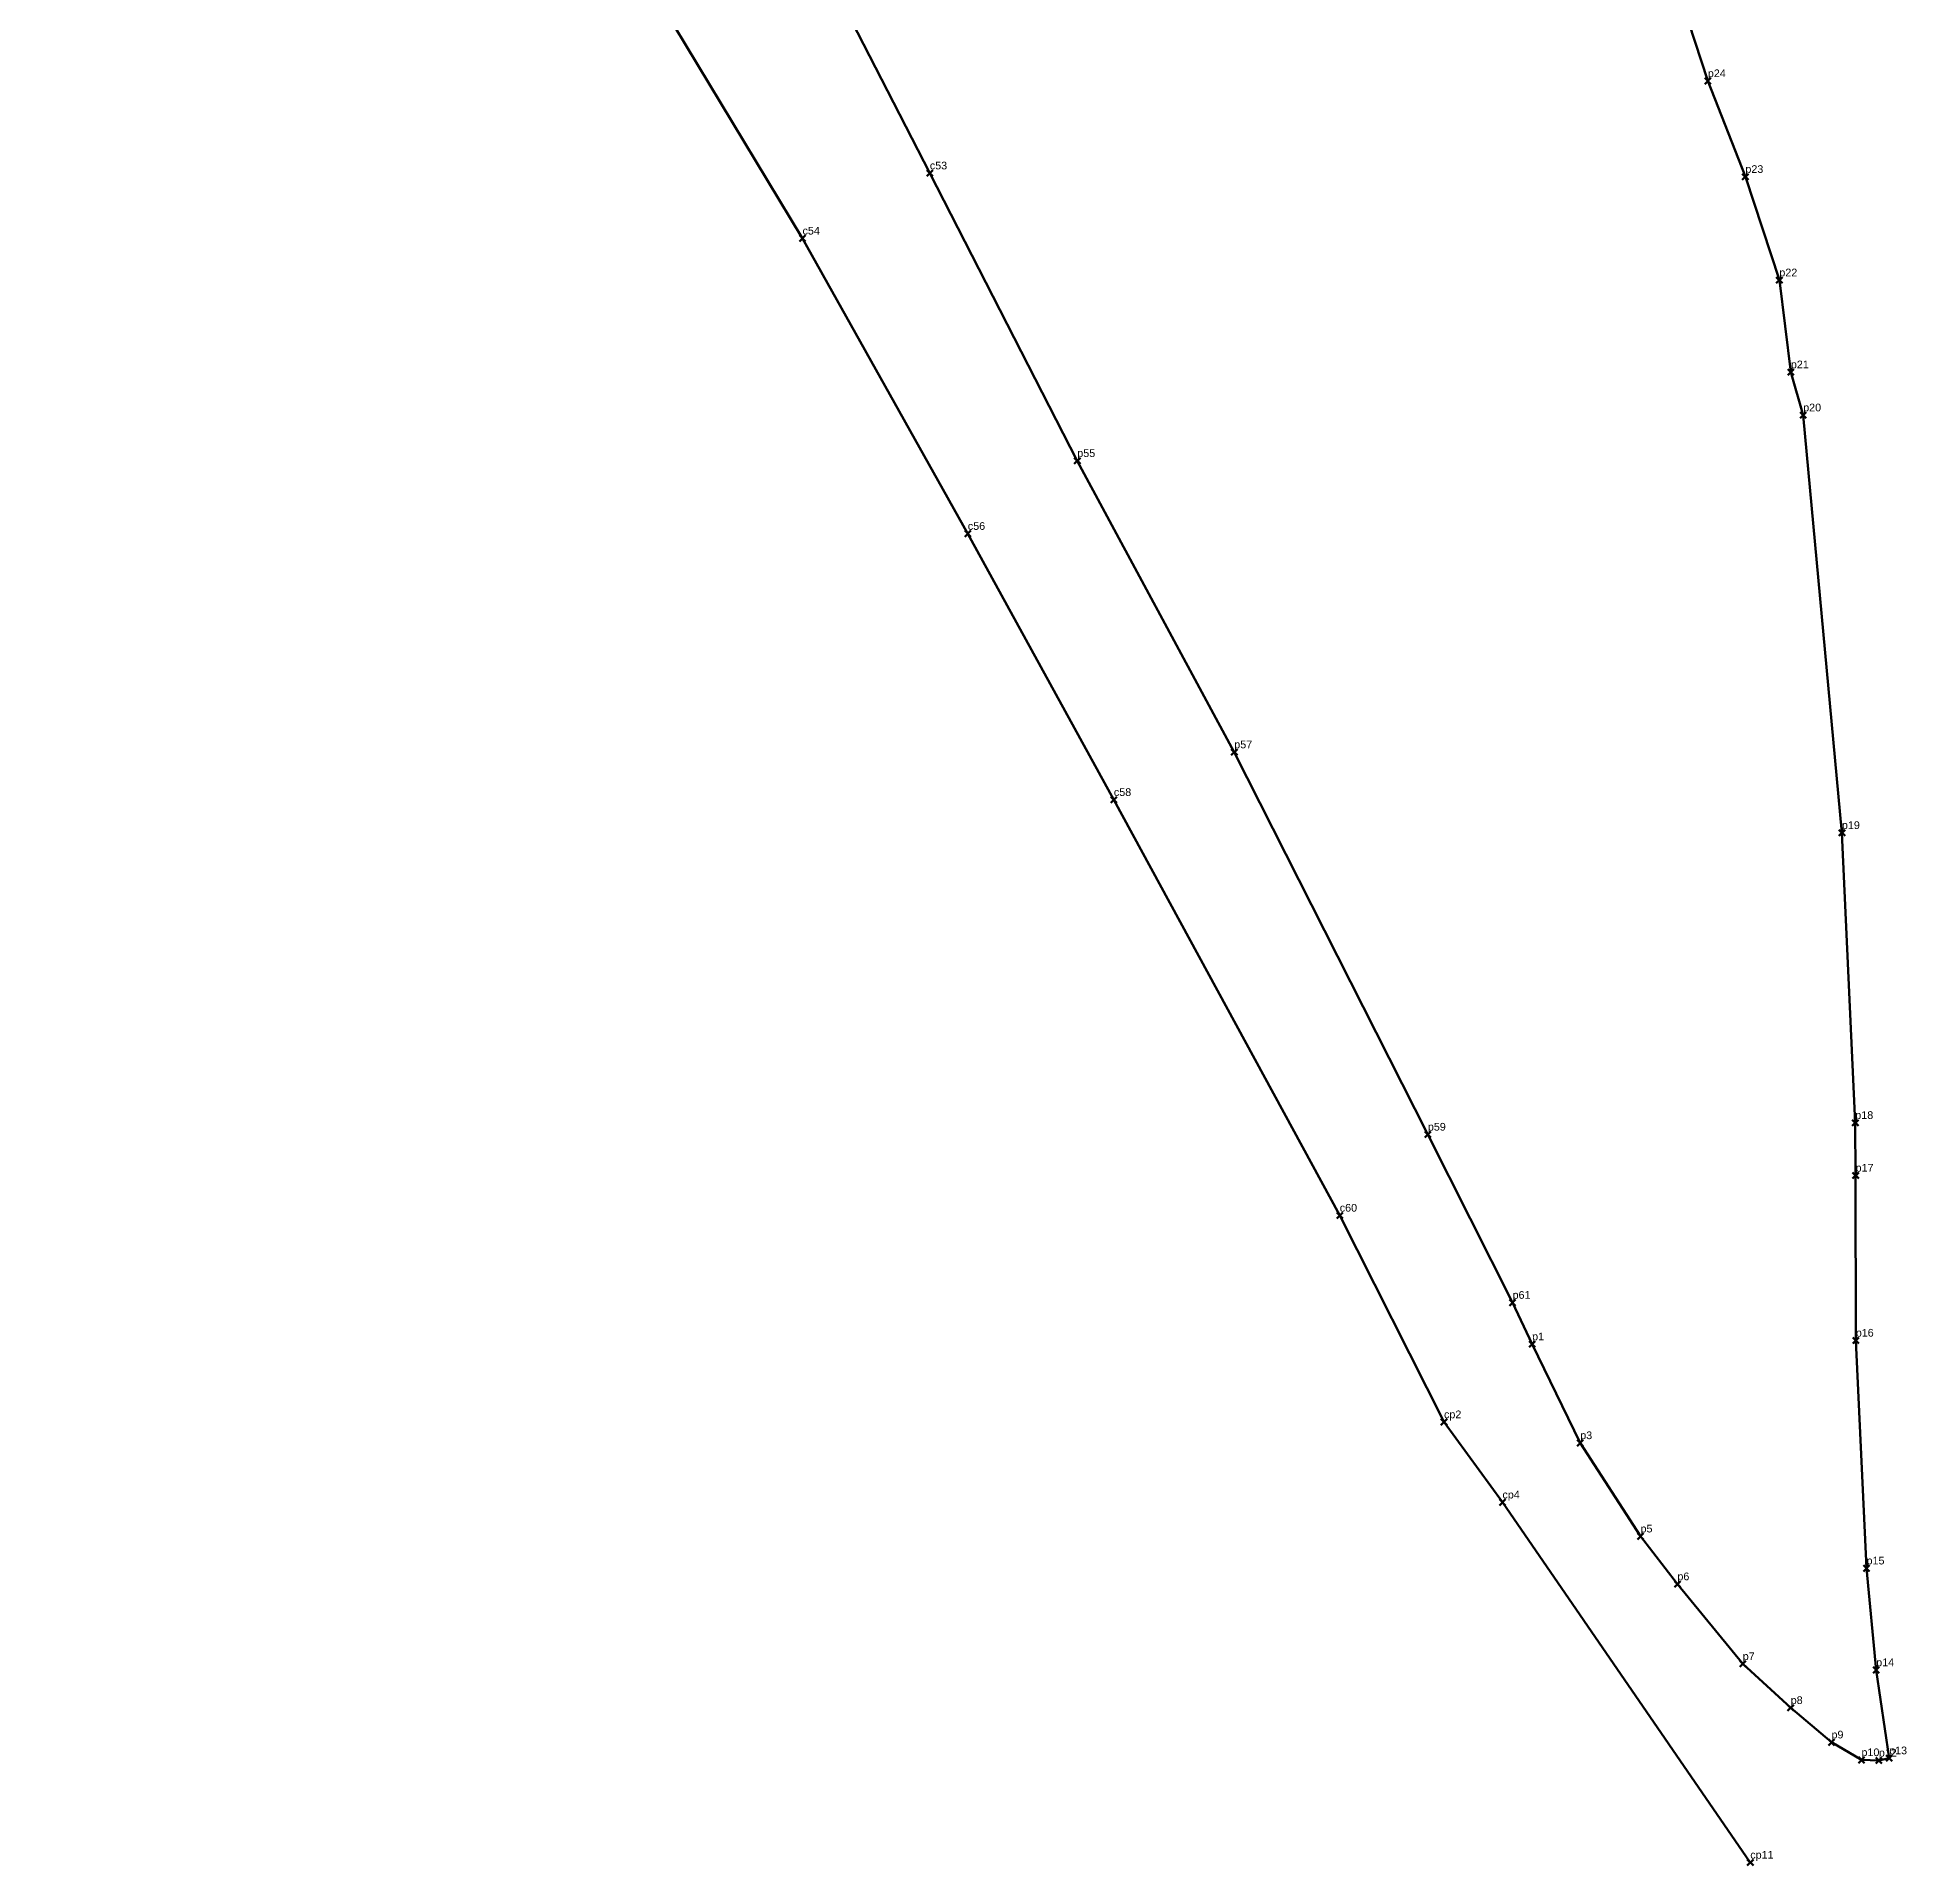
# Model space of a CAD drawing. Header units: millimetres. Extents: x 607904 to 608026, y 1321052 to 1321291.
# Drawn here: x 607904.4 to 608025.9, y 1321051.8 to 1321170.8 of the extents above; entities that cross this region are included whole.
import ezdxf

# ---------------------------------------------------------------- set-up
doc = ezdxf.new("R2010")
doc.units = ezdxf.units.MM
doc.header["$PDMODE"] = 3
doc.header["$PDSIZE"] = 0.2
doc.layers.get('0').update_dxf_attribs({"color": 1, "linetype": 'CONTINUOUS', "lineweight": 100})
doc.layers.add('Point', color=5, linetype='CONTINUOUS', lineweight=100)
doc.layers.add('Point_Name', color=1, linetype='CONTINUOUS', lineweight=100)
doc.styles.get("Standard").update_dxf_attribs({"font": 'arial.ttf', "width": 0.65})

msp = doc.modelspace()

# ---------------------------------------------------------------- linework, layer by layer
at = {"color": 3, "elevation": 161.55}
msp.add_lwpolyline([(607904.37, 1321256.72), (607941.98, 1321177.84), (607954.13, 1321157.7), (607964.88, 1321138.49), (607974.38, 1321121.18), (607989.07, 1321094.14), (607995.85, 1321080.7), (607999.65, 1321075.48), (608015.77, 1321052.05)], dxfattribs=at)
at = {"color": 2, "elevation": 169.44}
for points in [[(607951.03, 1321184.1), (607962.41, 1321161.94), (607972, 1321143.23), (607982.21, 1321124.28), (607994.8, 1321099.41), (608000.31, 1321088.47), (608001.58, 1321085.77)], [(608001.58, 1321085.77), (608004.71, 1321079.34), (608008.63, 1321073.27), (608011.03, 1321070.16), (608015.28, 1321064.97), (608018.4, 1321062.11), (608021.05, 1321059.87), (608023, 1321058.72), (608024.13, 1321058.69), (608024.8, 1321058.84), (608023.96, 1321064.57), (608023.33, 1321071.19), (608022.63, 1321086.01), (608022.62, 1321096.74), (608022.6, 1321100.17), (608021.73, 1321119.03), (608019.21, 1321146.2), (608018.41, 1321149), (608017.66, 1321154.98), (608015.45, 1321161.71), (608013.01, 1321167.94), (608011.33, 1321173.05)]]:
    msp.add_lwpolyline(points, dxfattribs=at)
at = {"color": 6, "elevation": 161.56}
msp.add_lwpolyline([(608011.33, 1321173.05), (608013.01, 1321167.94), (608015.45, 1321161.71), (608017.66, 1321154.98), (608018.41, 1321149), (608019.21, 1321146.2), (608021.73, 1321119.03), (608022.6, 1321100.17), (608022.62, 1321096.74), (608022.63, 1321086.01), (608023.33, 1321071.19), (608023.96, 1321064.57), (608024.8, 1321058.84), (608024.13, 1321058.69), (608023, 1321058.72), (608021.05, 1321059.87), (608018.4, 1321062.11), (608015.28, 1321064.97), (608011.03, 1321070.16), (608008.63, 1321073.27), (608004.71, 1321079.34), (608001.58, 1321085.77), (608000.31, 1321088.47), (607994.8, 1321099.41), (607982.21, 1321124.28), (607972, 1321143.23), (607962.41, 1321161.94), (607951.03, 1321184.1)], dxfattribs=at)
at = {"layer": 'Point'}
for p in [(608013.01, 1321167.94, 167.61), (607962.41, 1321161.94, 167.22), (608015.45, 1321161.71, 168.64), (607954.13, 1321157.7, 167.8), (608017.66, 1321154.98, 169.05), (608018.41, 1321149, 168.9), (608019.21, 1321146.2, 169.08), (607972, 1321143.23, 168.43), (607964.88, 1321138.49, 167.91), (607982.21, 1321124.28, 168.63), (607974.38, 1321121.18, 168.92), (608021.73, 1321119.03, 169.77), (607994.8, 1321099.41, 170.13), (608022.6, 1321100.17, 169.42), (608022.62, 1321096.74, 169.48), (607989.07, 1321094.14, 169.92), (608000.31, 1321088.47, 169.48), (608022.63, 1321086.01, 169.65), (608001.58, 1321085.77, 169.44), (607995.85, 1321080.7, 170.43), (608004.71, 1321079.34, 170.24), (607999.65, 1321075.48, 170.91), (608008.63, 1321073.27, 169.92), (608011.03, 1321070.16, 169.91), (608023.33, 1321071.19, 169.7), (608015.28, 1321064.97, 169.98), (608023.96, 1321064.57, 169.7), (608018.4, 1321062.11, 169.86), (608021.05, 1321059.87, 169.74), (608023, 1321058.72, 169.52), (608024.13, 1321058.69, 169.43), (608024.8, 1321058.84, 169.41), (608015.77, 1321052.05, 170.35)]:
    msp.add_point(p, dxfattribs=at)

# ---------------------------------------------------------------- texts
at = {"layer": 'Point_Name'}
for s, p in [('p24', (608013.01, 1321168.19)), ('c53', (607962.41, 1321162.19)), ('p23', (608015.45, 1321161.96)), ('c54', (607954.13, 1321157.95)), ('p22', (608017.66, 1321155.23)), ('p21', (608018.41, 1321149.25)), ('p20', (608019.21, 1321146.45)), ('p55', (607972, 1321143.48)), ('c56', (607964.88, 1321138.74)), ('p57', (607982.21, 1321124.53)), ('c58', (607974.38, 1321121.43)), ('p19', (608021.73, 1321119.28)), ('p18', (608022.6, 1321100.42)), ('p59', (607994.8, 1321099.66)), ('p17', (608022.62, 1321096.99)), ('c60', (607989.07, 1321094.39)), ('p61', (608000.31, 1321088.72)), ('p1', (608001.58, 1321086.02)), ('p16', (608022.63, 1321086.26)), ('cp2', (607995.85, 1321080.95)), ('p3', (608004.71, 1321079.59)), ('cp4', (607999.65, 1321075.73)), ('p5', (608008.63, 1321073.52)), ('p15', (608023.33, 1321071.44)), ('p6', (608011.03, 1321070.41)), ('p7', (608015.28, 1321065.22)), ('p14', (608023.96, 1321064.82)), ('p8', (608018.4, 1321062.36)), ('p9', (608021.05, 1321060.12)), ('p10', (608023, 1321058.97)), ('p12', (608024.13, 1321058.94)), ('p13', (608024.8, 1321059.09)), ('cp11', (608015.77, 1321052.3))]:
    msp.add_text(s, height=0.5, dxfattribs=at).set_placement(p)

doc.saveas('drawing.dxf')
